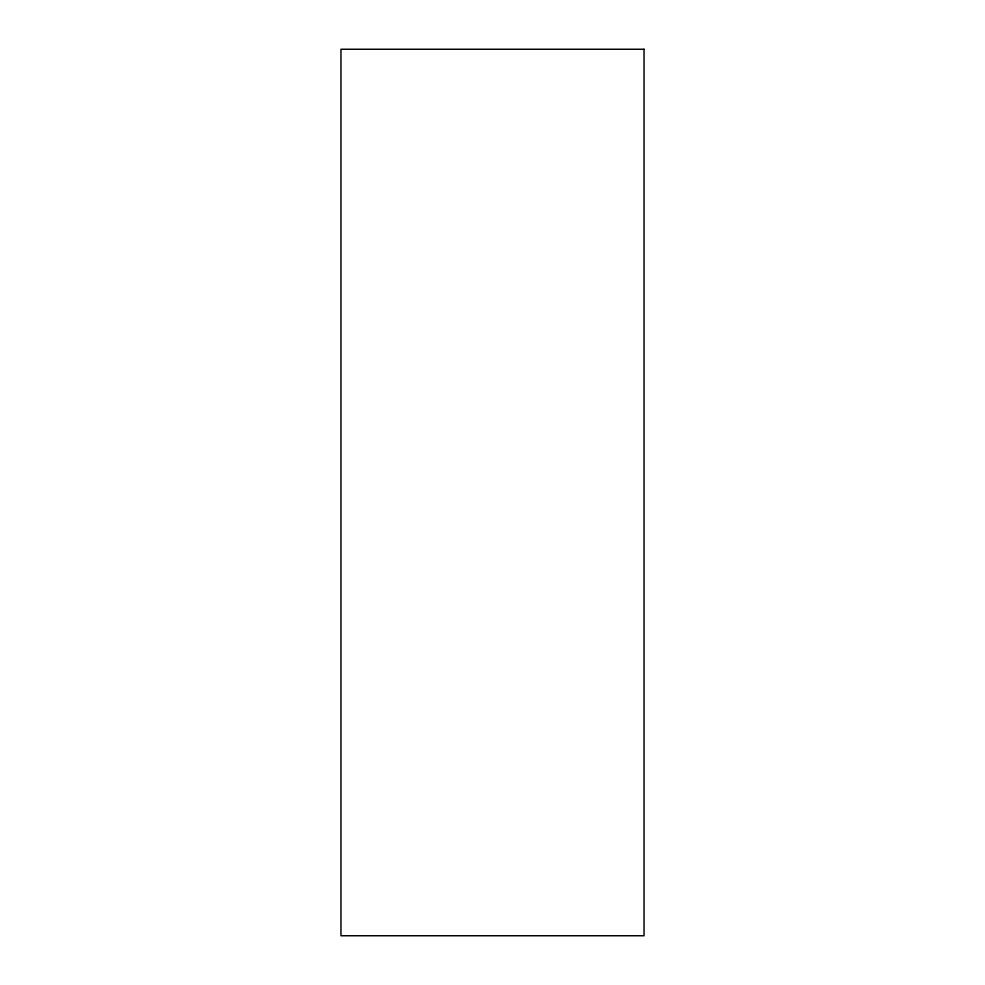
<?xml version="1.0" encoding="UTF-8"?>
<svg xmlns="http://www.w3.org/2000/svg" width="985" height="985" viewBox="0 0 985 985"><rect width="100%" height="100%" fill="white"/><g stroke="black" fill="none" stroke-linecap="round" stroke-linejoin="round"><path stroke-width="1.48" d="M644.042 49.25L340.958 49.25L340.958 935.75L644.042 935.75L644.042 49.25"/></g></svg>
